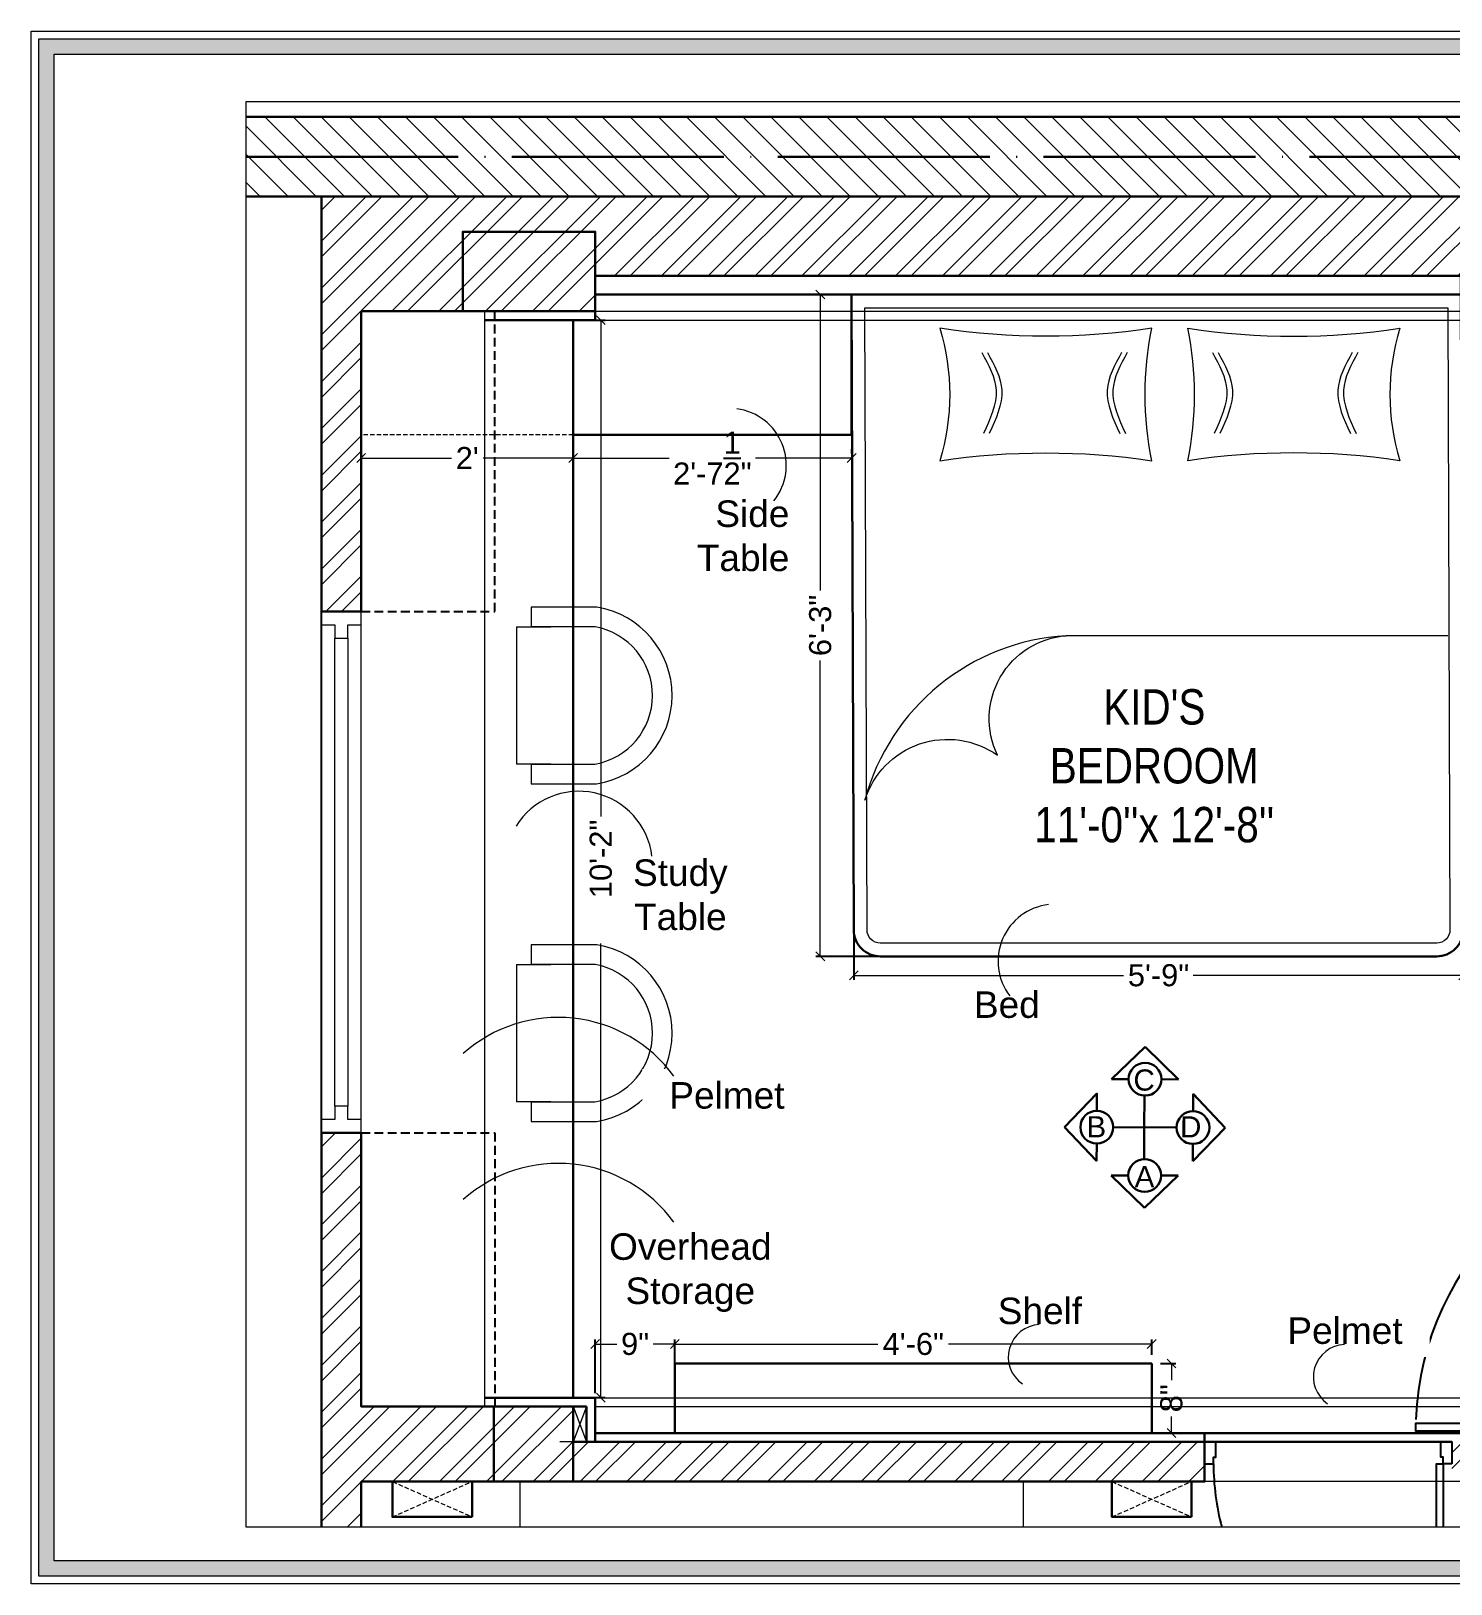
# Model space of a CAD drawing. Header units: millimetres. Extents: x 56222 to 3066687, y -650199 to -121287.
# Drawn here: x 130752.3 to 130913.1, y -183157.1 to -182981.3 of the extents above; entities that cross this region are included whole.
import ezdxf

# ---------------------------------------------------------------- set-up
doc = ezdxf.new("R2010")
doc.units = ezdxf.units.MM
doc.header["$MEASUREMENT"] = 0
doc.header["$PDMODE"] = 35
for name, pattern in [('00 . GROUND FLOOR$0$DASHED', [0.75, 0.5, -0.25]), ('ACAD_ISO04W100', [30, 24, -3, 0, -3]), ('DASHED', [0.75, 0.5, -0.25]), ('DASHED2', [0.375, 0.25, -0.125]), ('DASHEDX2', [1.5, 1, -0.5])]:
    doc.linetypes.add(name, pattern=pattern)
doc.layers.get('Defpoints').update_dxf_attribs({"color": 220})
for name, color, linetype in [('AR DOOR', 40, 'Continuous'), ('AR ELE-5', 134, 'Continuous'), ('AR HATCH-7', 7, 'Continuous')]:
    doc.layers.add(name, color=color, linetype=linetype)
for name, color, linetype, lineweight in [('COLUMN', 1, 'Continuous', 30), ('dim05', 1, 'Continuous', 13), ('Dimension', 10, 'DASHEDX2', 20), ('el', 7, 'Continuous', 20), ('ELEC-wires', 1, 'DASHED2', 13), ('ELEVATION', 250, 'Continuous', 9), ('FIRST FLOOR', 7, 'Continuous', 9), ('FIRST FLOOR ( DW_RAIL )', 7, 'Continuous', 9), ('FIRST FLOOR ( TEXT )', 7, 'Continuous', 9), ('FIRST FLOOR_( PLine )_', 251, 'Continuous', 30), ('FUR1', 1, 'Continuous', 0), ('FURNITURE', 32, 'Continuous', 9), ('GROUND FLOOR', 7, 'Continuous', 9), ('GROUND FLOOR  ( HATCH )', 251, 'Continuous', 9), ('Labelling', 1, 'Continuous', 25), ('Text', 7, 'Continuous', 15), ('wall', 7, 'Continuous', 30), ('WALL Dimensions', 1, 'Continuous', 0), ('X_PLOT', 1, 'Continuous', 9), ('XX~SLAB ( BEAM )~ ( DIM )', 7, 'Continuous', 9)]:
    doc.layers.add(name, color=color, linetype=linetype, lineweight=lineweight)
doc.layers.add('XX~SLAB ( PLINE )', color=251, linetype='Continuous', plot=False)
doc.styles.add('Arial', font='arial.ttf')
doc.styles.add('KATHA', font='swissc.ttf')
doc.styles.get("Standard").update_dxf_attribs({"font": 'arial.ttf', "height": 6})
doc.dimstyles.new('ISO-25', dxfattribs={"dimtxt": 2.5, "dimasz": 1, "dimexe": 0.5, "dimexo": 1, "dimtad": 0, "dimdec": 1, "dimlunit": 4, "dimtxsty": 'Standard', "dimblk": 'OBLIQUE', "dimcen": 2.5, "dimclrd": 1, "dimclre": 1, "dimclrt": 5, "dimadec": 0, "dimazin": 0, "dimtfac": 1, "dimtdec": 1, "dimtmove": 0, "dimatfit": 3, "dimfxl": 1, "dimlwd": -1, "dimarcsym": 0})

# ---------------------------------------------------------------- blocks, each defined once
blk = doc.blocks.new('*U19')
for points in [[(-1160, 0), (-1120, 0), (-1120, 30), (-1110, 30), (-1110, 100), (-1160, 100)], [(40, 0), (0, 0), (0, 30), (-10, 30), (-10, 100), (40, 100)], [(0, 0), (0, -1120), (-30, -1120), (-30, 0)]]:
    blk.add_lwpolyline(points, close=True)
at = {"layer": 'AR ELE-5', "linetype": 'ByBlock', "ltscale": 15}
blk.add_arc((1.6, 0.7), 1121.6, 180.03474, 267.62699, dxfattribs=at)
blk = doc.blocks.new('6616')
at = {"color": 242, "linetype": 'DASHED', "true_color": 0xcd2027}
for p, q in [((386784.79, -36915.77), (386775.78, -36911.78)), ((386784.79, -36911.78), (386775.78, -36915.77))]:
    blk.add_line(p, q, dxfattribs=at)
at = {"layer": 'ELEC-wires', "color": 5, "linetype": 'ByBlock', "lineweight": 30, "ltscale": 4}
blk.add_lwpolyline([(386775.78, -36911.78), (386784.79, -36911.78), (386784.79, -36915.77), (386775.78, -36915.77)], close=True, dxfattribs=at)
blk = doc.blocks.new('_Oblique')
at = {"layer": 'wall', "color": 0, "lineweight": -2}
blk.add_line((-0.5, -0.5), (0.5, 0.5), dxfattribs=at)
blk = doc.blocks.new('*D332')
at = {"layer": 'Defpoints', "color": 0, "lineweight": 30, "transparency": 16777216}
for p in [(130789.71, -183028.69), (130813.71, -183028.69), (130813.71, -183029.6)]:
    blk.add_point(p, dxfattribs=at)
at = {"layer": 'dim05', "color": 1, "linetype": 'Continuous', "transparency": 16777216}
for p, q in [((130789.71, -183029.6), (130799.92, -183029.6)), ((130813.71, -183029.6), (130803.51, -183029.6))]:
    blk.add_line(p, q, dxfattribs=at)
at = {"layer": 'dim05', "color": 1, "linetype": 'Continuous', "lineweight": -2, "transparency": 16777216}
for p, q in [((130789.71, -183029.69), (130789.71, -183030.1)), ((130813.71, -183029.69), (130813.71, -183030.1))]:
    blk.add_line(p, q, dxfattribs=at)
at = {"layer": 'dim05', "color": 1, "transparency": 16777216, "rotation": 180}
blk.add_blockref('_Oblique', (130789.71, -183029.6), dxfattribs=at)
at = {"layer": 'dim05', "color": 1, "transparency": 16777216}
blk.add_blockref('_Oblique', (130813.71, -183029.6), dxfattribs=at)
at = {"layer": 'dim05', "color": 5, "lineweight": 25, "transparency": 16777216, "insert": (130801.71, -183029.6), "char_height": 2.5, "attachment_point": 5, "style": 'Arial'}
blk.add_mtext("2'", dxfattribs=at)
blk = doc.blocks.new('*D333')
at = {"layer": 'Defpoints', "color": 0, "lineweight": 30, "transparency": 16777216}
for p in [(130813.71, -183028.69), (130845.24, -183029.6), (130845.24, -183029.6)]:
    blk.add_point(p, dxfattribs=at)
at = {"layer": 'dim05', "color": 1, "linetype": 'Continuous', "transparency": 16777216}
for p, q in [((130813.71, -183029.6), (130824.59, -183029.6)), ((130845.24, -183029.6), (130834.36, -183029.6))]:
    blk.add_line(p, q, dxfattribs=at)
at = {"layer": 'dim05', "color": 1, "linetype": 'Continuous', "lineweight": -2, "transparency": 16777216}
for p, q in [((130813.71, -183029.69), (130813.71, -183030.1)), ((130845.24, -183028.6), (130845.24, -183029.1))]:
    blk.add_line(p, q, dxfattribs=at)
at = {"layer": 'dim05', "color": 1, "transparency": 16777216, "rotation": 180}
blk.add_blockref('_Oblique', (130813.71, -183029.6), dxfattribs=at)
at = {"layer": 'dim05', "color": 1, "transparency": 16777216}
blk.add_blockref('_Oblique', (130845.24, -183029.6), dxfattribs=at)
at = {"layer": 'dim05', "color": 5, "lineweight": 25, "transparency": 16777216, "insert": (130829.47, -183029.6), "char_height": 2.5, "attachment_point": 5, "style": 'Arial'}
blk.add_mtext('2\'-7{\\H1x;\\S1/2;}"', dxfattribs=at)
blk = doc.blocks.new('*D334')
at = {"layer": 'Defpoints', "color": 0, "lineweight": 30, "transparency": 16777216}
for p in [(130845.24, -183011.08), (130841.69, -183086.02), (130850.62, -183086.02)]:
    blk.add_point(p, dxfattribs=at)
at = {"layer": 'dim05', "color": 1, "linetype": 'Continuous', "lineweight": -2, "transparency": 16777216}
for p, q in [((130844.24, -183011.08), (130841.19, -183011.08)), ((130849.62, -183086.02), (130841.19, -183086.02))]:
    blk.add_line(p, q, dxfattribs=at)
at = {"layer": 'dim05', "color": 1, "linetype": 'Continuous', "transparency": 16777216}
for p, q in [((130841.69, -183011.08), (130841.69, -183044.6)), ((130841.69, -183086.02), (130841.69, -183052.51))]:
    blk.add_line(p, q, dxfattribs=at)
at = {"layer": 'dim05', "color": 1, "transparency": 16777216}
for p, rotation in [((130841.69, -183011.08), 90), ((130841.69, -183086.02), 270)]:
    blk.add_blockref('_Oblique', p, dxfattribs=dict(at, rotation=rotation))
at = {"layer": 'dim05', "color": 5, "lineweight": 25, "transparency": 16777216, "insert": (130841.69, -183048.55), "char_height": 2.5, "attachment_point": 5, "rotation": 90, "style": 'Arial'}
blk.add_mtext('6\'-3"', dxfattribs=at)
blk = doc.blocks.new('*D335')
at = {"layer": 'Defpoints', "color": 0, "lineweight": 30, "transparency": 16777216}
for p in [(130914.49, -183080.82), (130845.49, -183081.59), (130914.49, -183088.17)]:
    blk.add_point(p, dxfattribs=at)
at = {"layer": 'dim05', "color": 1, "linetype": 'Continuous', "lineweight": -2, "transparency": 16777216}
for p, q in [((130845.49, -183082.59), (130845.49, -183088.67)), ((130914.49, -183081.82), (130914.49, -183088.67))]:
    blk.add_line(p, q, dxfattribs=at)
at = {"layer": 'dim05', "color": 1, "linetype": 'Continuous', "transparency": 16777216}
for p, q in [((130845.49, -183088.17), (130876.04, -183088.17)), ((130914.49, -183088.17), (130883.93, -183088.17))]:
    blk.add_line(p, q, dxfattribs=at)
at = {"layer": 'dim05', "color": 1, "transparency": 16777216, "rotation": 180}
blk.add_blockref('_Oblique', (130845.49, -183088.17), dxfattribs=at)
at = {"layer": 'dim05', "color": 1, "transparency": 16777216}
blk.add_blockref('_Oblique', (130914.49, -183088.17), dxfattribs=at)
at = {"layer": 'dim05', "color": 5, "lineweight": 25, "transparency": 16777216, "insert": (130879.99, -183088.17), "char_height": 2.5, "attachment_point": 5, "style": 'Arial'}
blk.add_mtext('5\'-9"', dxfattribs=at)
blk = doc.blocks.new('*D336')
at = {"layer": 'Defpoints', "color": 0, "lineweight": 30, "transparency": 16777216}
for p in [(130813.71, -183013.98), (130816.85, -183013.98), (130813.71, -183135.98)]:
    blk.add_point(p, dxfattribs=at)
at = {"layer": 'dim05', "color": 1, "linetype": 'Continuous', "lineweight": -2, "transparency": 16777216}
for p, q in [((130814.71, -183013.98), (130817.35, -183013.98)), ((130814.71, -183135.98), (130817.35, -183135.98))]:
    blk.add_line(p, q, dxfattribs=at)
at = {"layer": 'dim05', "color": 1, "linetype": 'Continuous', "transparency": 16777216}
for p, q in [((130816.85, -183013.98), (130816.85, -183070.18)), ((130816.85, -183135.98), (130816.85, -183079.79))]:
    blk.add_line(p, q, dxfattribs=at)
at = {"layer": 'dim05', "color": 1, "transparency": 16777216}
for p, rotation in [((130816.85, -183013.98), 90), ((130816.85, -183135.98), 270)]:
    blk.add_blockref('_Oblique', p, dxfattribs=dict(at, rotation=rotation))
at = {"layer": 'dim05', "color": 5, "lineweight": 25, "transparency": 16777216, "insert": (130816.85, -183074.98), "char_height": 2.5, "attachment_point": 5, "rotation": 90, "style": 'Arial'}
blk.add_mtext('10\'-2"', dxfattribs=at)
blk = doc.blocks.new('*D337')
at = {"layer": 'Defpoints', "color": 0, "lineweight": 30, "transparency": 16777216}
for p in [(130825.22, -183129.91), (130816.21, -183136.47), (130825.22, -183136.98)]:
    blk.add_point(p, dxfattribs=at)
at = {"layer": 'dim05', "color": 1, "linetype": 'Continuous', "lineweight": -2, "transparency": 16777216}
for p, q in [((130816.21, -183135.47), (130816.21, -183129.41)), ((130825.22, -183135.98), (130825.22, -183129.41))]:
    blk.add_line(p, q, dxfattribs=at)
at = {"layer": 'dim05', "color": 1, "linetype": 'Continuous', "transparency": 16777216}
for p, q in [((130816.21, -183129.91), (130818.66, -183129.91)), ((130825.22, -183129.91), (130822.78, -183129.91))]:
    blk.add_line(p, q, dxfattribs=at)
at = {"layer": 'dim05', "color": 1, "transparency": 16777216, "rotation": 180}
blk.add_blockref('_Oblique', (130816.21, -183129.91), dxfattribs=at)
at = {"layer": 'dim05', "color": 1, "transparency": 16777216}
blk.add_blockref('_Oblique', (130825.22, -183129.91), dxfattribs=at)
at = {"layer": 'dim05', "color": 5, "lineweight": 25, "transparency": 16777216, "insert": (130820.72, -183129.91), "char_height": 2.5, "attachment_point": 5, "style": 'Arial'}
blk.add_mtext('9"', dxfattribs=at)
blk = doc.blocks.new('*D338')
at = {"layer": 'Defpoints', "color": 0, "lineweight": 30, "transparency": 16777216}
for p in [(130879.22, -183129.91), (130825.22, -183132.12), (130879.22, -183132.12)]:
    blk.add_point(p, dxfattribs=at)
at = {"layer": 'dim05', "color": 1, "linetype": 'Continuous', "lineweight": -2, "transparency": 16777216}
for p, q in [((130825.22, -183131.12), (130825.22, -183129.41)), ((130879.22, -183131.12), (130879.22, -183129.41))]:
    blk.add_line(p, q, dxfattribs=at)
at = {"layer": 'dim05', "color": 1, "linetype": 'Continuous', "transparency": 16777216}
for p, q in [((130825.22, -183129.91), (130848.22, -183129.91)), ((130879.22, -183129.91), (130856.22, -183129.91))]:
    blk.add_line(p, q, dxfattribs=at)
at = {"layer": 'dim05', "color": 1, "transparency": 16777216, "rotation": 180}
blk.add_blockref('_Oblique', (130825.22, -183129.91), dxfattribs=at)
at = {"layer": 'dim05', "color": 1, "transparency": 16777216}
blk.add_blockref('_Oblique', (130879.22, -183129.91), dxfattribs=at)
at = {"layer": 'dim05', "color": 5, "lineweight": 25, "transparency": 16777216, "insert": (130852.22, -183129.91), "char_height": 2.5, "attachment_point": 5, "style": 'Arial'}
blk.add_mtext('4\'-6"', dxfattribs=at)
blk = doc.blocks.new('*D339')
at = {"layer": 'Defpoints', "color": 0, "lineweight": 30, "transparency": 16777216}
for p in [(130879.22, -183132.12), (130879.22, -183139.98), (130881.45, -183139.98)]:
    blk.add_point(p, dxfattribs=at)
at = {"layer": 'dim05', "color": 1, "linetype": 'Continuous', "lineweight": -2, "transparency": 16777216}
for p, q in [((130880.22, -183132.12), (130881.95, -183132.12)), ((130880.22, -183139.98), (130881.95, -183139.98))]:
    blk.add_line(p, q, dxfattribs=at)
at = {"layer": 'dim05', "color": 1, "linetype": 'Continuous', "transparency": 16777216}
for p, q in [((130881.45, -183132.12), (130881.45, -183133.99)), ((130881.45, -183139.98), (130881.45, -183138.11))]:
    blk.add_line(p, q, dxfattribs=at)
at = {"layer": 'dim05', "color": 1, "transparency": 16777216}
for p, rotation in [((130881.45, -183132.12), 90), ((130881.45, -183139.98), 270)]:
    blk.add_blockref('_Oblique', p, dxfattribs=dict(at, rotation=rotation))
at = {"layer": 'dim05', "color": 5, "lineweight": 25, "transparency": 16777216, "insert": (130881.45, -183136.05), "char_height": 2.5, "attachment_point": 5, "rotation": 90, "style": 'Arial'}
blk.add_mtext('8"', dxfattribs=at)

msp = doc.modelspace()

# ---------------------------------------------------------------- hatches: boundary and pattern name
at = {"layer": 'AR HATCH-7', "lineweight": 9, "true_color": 0x939598}
h = msp.add_hatch(dxfattribs=at)
h.set_pattern_fill('ANSI32', color=252, scale=10)
h.set_pattern_definition([(45, (-4098.3195, 251.1306), (-2.65165043, 2.65165043), []), (45, (-4096.5518, 251.1306), (-2.65165043, 2.65165043), [])])
h.paths.add_polyline_path([(130941.213, -182999.984), (130785.213, -182999.984), (130785.213, -183046.984), (130789.713, -183046.984), (130789.713, -183012.984), (130801.213, -183012.984), (130801.213, -183003.984), (130816.213, -183003.984), (130816.213, -183008.984), (130914.237, -183008.984), (130941.213, -183008.984)])
h.paths.add_polyline_path([(130954.064, -182999.984), (130941.213, -182999.984), (130941.213, -183008.984), (130954.064, -183008.984)])
h.paths.add_polyline_path([(130945.713, -183008.984), (130941.213, -183008.984), (130941.213, -183026.984), (130941.213, -183083.984), (130945.713, -183083.984)])
h.paths.add_polyline_path([(130816.213, -183008.984), (130816.213, -183003.984), (130801.213, -183003.984), (130801.213, -183012.984), (130804.822, -183012.984), (130816.213, -183012.984)], flags=17)
h.paths.add_polyline_path([(130804.713, -183136.984), (130789.713, -183136.984), (130789.713, -183105.984), (130785.213, -183105.984), (130785.213, -183150.643), (130789.713, -183150.643), (130789.713, -183145.484), (130804.713, -183145.484)])
h.paths.add_polyline_path([(130813.713, -183136.984), (130804.713, -183136.984), (130804.713, -183145.484), (130813.713, -183145.484)])
h.paths.add_polyline_path([(130885.213, -183140.984), (130813.713, -183140.984), (130813.713, -183145.484), (130885.213, -183145.484)])
h.paths.add_polyline_path([(130945.713, -183140.984), (130942.713, -183140.984), (130913.213, -183140.984), (130913.213, -183143.484), (130913.213, -183145.484), (130941.213, -183145.484), (130941.213, -183150.643), (130945.713, -183150.643)])
h.paths.add_polyline_path([(130945.713, -183083.984), (130941.213, -183083.984), (130941.213, -183098.984), (130945.713, -183098.984)])
h.paths.add_polyline_path([(130945.713, -183098.984), (130941.213, -183098.984), (130941.213, -183104.984), (130945.713, -183104.984)])
at = {"layer": 'Dimension', "linetype": 'Continuous', "true_color": 0xd39e00}
h = msp.add_hatch(color=42, dxfattribs=at)
h.paths.add_polyline_path([(130753.194, -183156.204), (131000.512, -183156.204), (131000.512, -182982.123), (130753.194, -182982.123)])
h.paths.add_polyline_path([(130754.93, -183154.468), (130998.776, -183154.468), (130998.776, -182983.859), (130754.93, -182983.859)], flags=16)
at = {"layer": 'GROUND FLOOR  ( HATCH )'}
h = msp.add_hatch(dxfattribs=at)
h.set_pattern_fill('ANSI31', color=6, scale=18, angle=90, style=0)
h.set_pattern_definition([(135, (-31517.4616, -299531.6698), (-1.590990258, -1.590990258), [])])
h.paths.add_polyline_path([(130776.676, -182990.984), (130776.676, -182999.984), (130954.064, -182999.984), (130954.064, -182990.984)])

# ---------------------------------------------------------------- linework, layer by layer
for points in [[(130885.213, -183143.484), (130886.213, -183143.484), (130886.213, -183142.734), (130886.463, -183142.734), (130886.463, -183140.984), (130885.213, -183140.984)], [(130913.213, -183143.484), (130912.213, -183143.484), (130912.213, -183142.734), (130911.963, -183142.734), (130911.963, -183140.984), (130913.213, -183140.984)]]:
    msp.add_lwpolyline(points, close=True)
msp.add_lwpolyline([(130911.463, -183150.643), (130911.463, -183143.484), (130912.213, -183143.484), (130912.213, -183150.643)])
at = {"layer": 'AR ELE-5', "linetype": 'ByBlock', "ltscale": 15}
msp.add_arc((130914.254, -183143.467), 28.041, 180.03474, 194.82719, dxfattribs=at)
at = {"layer": 'COLUMN'}
for points in [[(130801.213, -183012.984), (130801.213, -183003.984), (130816.213, -183003.984), (130816.213, -183012.984)], [(130804.713, -183145.484), (130804.713, -183136.984), (130813.713, -183136.984), (130813.713, -183145.484)]]:
    msp.add_lwpolyline(points, close=True, dxfattribs=at)
at = {"layer": 'Dimension', "color": 42, "linetype": 'Continuous', "true_color": 0xd39e00}
for points in [[(130752.327, -182981.255), (131001.38, -182981.255), (131001.38, -183157.072), (130752.327, -183157.072)], [(130753.194, -182982.123), (131000.512, -182982.123), (131000.512, -183156.204), (130753.194, -183156.204)], [(130754.93, -182983.859), (130998.776, -182983.859), (130998.776, -183154.468), (130754.93, -183154.468)]]:
    msp.add_lwpolyline(points, close=True, dxfattribs=at)
at = {"layer": 'ELEVATION', "lineweight": 0}
msp.add_lwpolyline([(130776.676, -183150.643), (130776.676, -182989.232), (130954.064, -182989.232), (130954.064, -183150.643)], close=True, dxfattribs=at)
at = {"layer": 'FIRST FLOOR'}
for p, q in [((130785.213, -182999.984), (130954.064, -182999.984)), ((130785.213, -183150.643), (130785.213, -182999.984)), ((130816.213, -183008.984), (130941.213, -183008.984)), ((130789.713, -183046.984), (130785.213, -183046.984)), ((130789.713, -183105.984), (130785.213, -183105.984)), ((130812.213, -183136.984), (130789.713, -183136.984)), ((130885.213, -183140.984), (130812.213, -183140.984)), ((130885.213, -183145.484), (130885.213, -183140.984)), ((130789.713, -183150.643), (130789.713, -183145.484)), ((130941.213, -183145.484), (130789.713, -183145.484)), ((130864.713, -183150.643), (130864.713, -183145.484))]:
    msp.add_line(p, q, dxfattribs=at)
at = {"layer": 'FIRST FLOOR ( DW_RAIL )'}
msp.add_lwpolyline([(130785.213, -183046.984), (130785.213, -183048.484), (130786.713, -183048.484), (130786.713, -183049.984), (130788.213, -183049.984), (130788.213, -183102.984), (130786.713, -183102.984), (130786.713, -183104.484), (130785.213, -183104.484), (130785.213, -183105.984), (130789.713, -183105.984), (130789.713, -183104.484), (130788.213, -183104.484), (130788.213, -183102.984), (130786.713, -183102.984), (130786.713, -183049.984), (130788.213, -183049.984), (130788.213, -183048.484), (130789.713, -183048.484), (130789.713, -183046.984), (130785.213, -183046.984), (130785.213, -183105.984), (130789.713, -183105.984), (130789.713, -183046.984)], close=True, dxfattribs=at)
at = {"layer": 'FIRST FLOOR_( PLine )_'}
for points in [[(130954.064, -182999.984), (130785.213, -182999.984), (130785.213, -183046.984), (130789.713, -183046.984), (130789.713, -183012.984)], [(130816.213, -183008.984), (130941.213, -183008.984), (130941.213, -183098.984), (130945.713, -183098.984), (130945.713, -183008.984), (130954.064, -183008.984)], [(130789.713, -183150.643), (130789.713, -183145.484), (130885.213, -183145.484), (130885.213, -183140.984), (130813.713, -183140.984), (130813.713, -183136.984), (130789.713, -183136.984), (130789.713, -183105.984), (130785.213, -183105.984), (130785.213, -183150.643)]]:
    msp.add_lwpolyline(points, dxfattribs=at)
at = {"layer": 'FURNITURE', "lineweight": 5}
for p, q in [((130803.713, -183136.984), (130803.713, -183012.984)), ((130816.213, -183012.984), (130941.213, -183012.984)), ((130816.213, -183013.984), (130941.213, -183013.984)), ((130813.713, -183136.984), (130815.213, -183140.984)), ((130815.213, -183136.984), (130813.713, -183140.984)), ((130816.213, -183135.984), (130941.213, -183135.984)), ((130816.213, -183136.984), (130941.213, -183136.984))]:
    msp.add_line(p, q, dxfattribs=at)
at = {"layer": 'FURNITURE', "lineweight": 30}
for p, q in [((130803.713, -183013.984), (130816.213, -183013.984)), ((130813.713, -183135.984), (130813.713, -183013.984)), ((130816.213, -183012.984), (130816.213, -183013.984)), ((130825.221, -183140.116), (130825.221, -183132.116)), ((130825.221, -183132.116), (130879.221, -183132.116)), ((130879.221, -183132.116), (130879.221, -183139.984)), ((130803.713, -183135.984), (130816.213, -183135.984)), ((130815.213, -183136.984), (130813.713, -183136.984)), ((130815.213, -183136.984), (130815.213, -183140.984)), ((130816.213, -183135.984), (130816.213, -183140.984)), ((130942.713, -183139.984), (130816.213, -183139.984)), ((130885.213, -183140.984), (130885.213, -183139.984)), ((130885.213, -183140.984), (130913.213, -183140.984))]:
    msp.add_line(p, q, dxfattribs=at)
at = {"layer": 'FURNITURE', "linetype": '00 . GROUND FLOOR$0$DASHED', "lineweight": 5}
msp.add_line((130813.713, -183026.984), (130789.713, -183026.984), dxfattribs=at)
at = {"layer": 'FURNITURE'}
for p, q in [((130807.285, -183048.718, -0.036), (130811.193, -183048.718, -0.036)), ((130807.285, -183048.718, -0.036), (130807.285, -183064.269, -0.036)), ((130912.737, -183049.71), (130869.544, -183049.71)), ((130811.193, -183064.269, -0.036), (130807.285, -183064.269, -0.036)), ((130807.285, -183086.951, -0.036), (130811.193, -183086.951, -0.036)), ((130807.285, -183086.951, -0.036), (130807.285, -183102.502, -0.036)), ((130811.193, -183102.502, -0.036), (130807.285, -183102.502, -0.036)), ((130789.713, -183145.484), (130789.713, -183150.643)), ((130807.719, -183145.484), (130789.713, -183145.484)), ((130807.719, -183150.643), (130807.719, -183145.484))]:
    msp.add_line(p, q, dxfattribs=at)
at = {"layer": 'FURNITURE', "lineweight": 30}
msp.add_lwpolyline([(130816.213, -183008.984), (130914.237, -183008.984), (130914.237, -183011.083), (130816.213, -183011.083)], close=True, dxfattribs=at)
msp.add_lwpolyline([(130813.713, -183013.984), (130813.713, -183026.984), (130845.237, -183026.984), (130845.237, -183011.083), (130816.213, -183011.083)], dxfattribs=at)
msp.add_lwpolyline([(130911.486, -183086.024), (130848.486, -183086.024, -0.4142136), (130845.486, -183083.024), (130845.237, -183011.083), (130914.237, -183011.083), (130914.486, -183083.024, -0.4142136)], format="xyb", close=True, dxfattribs=at)
at = {"layer": 'FURNITURE'}
for points in [[(130911.486, -183084.524), (130848.486, -183084.524, -0.4142136), (130846.986, -183083.024), (130846.737, -183012.583), (130912.737, -183012.583), (130912.986, -183083.024, -0.4142136)], [(130861.748, -183063.231, -0.5279651), (130869.544, -183049.71, 0.3234751), (130846.737, -183068.352, -0.5087425), (130861.748, -183063.231)]]:
    msp.add_lwpolyline(points, format="xyb", close=True, dxfattribs=at)
at = {"layer": 'FURNITURE', "linetype": 'DASHEDX2', "lineweight": 25}
for points in [[(130789.713, -183046.984), (130804.822, -183046.984), (130804.822, -183012.984), (130789.713, -183012.984)], [(130789.713, -183105.984), (130804.822, -183105.984), (130804.822, -183136.984), (130789.713, -183136.984)]]:
    msp.add_lwpolyline(points, close=True, dxfattribs=at)
at = {"layer": 'FURNITURE', "elevation": -0.005}
for points in [[(130879.228, -183029.904, -0.1005861), (130879.228, -183014.904, -0.0757258), (130855.228, -183014.904, -0.1489672), (130855.228, -183029.904, -0.0741156)], [(130883.309, -183029.904, 0.1005861), (130883.309, -183014.904, 0.0757258), (130907.309, -183014.904, 0.1489672), (130907.309, -183029.904, 0.0741156)]]:
    msp.add_lwpolyline(points, format="xyb", close=True, dxfattribs=at)
at = {"layer": 'FURNITURE', "elevation": -0.036, "flags": 128}
for points in [[(130808.97, -183064.26), (130808.97, -183066.485), (130816.353, -183066.485, 0.8536134), (130816.404, -183046.485), (130808.97, -183046.485), (130808.97, -183048.709)], [(130811.193, -183064.26), (130808.97, -183064.26), (130816.169, -183064.262, 0.8357584), (130816.214, -183048.707), (130811.193, -183048.707), (130808.97, -183048.707)], [(130808.97, -183102.493), (130808.97, -183104.718), (130816.353, -183104.718, 0.8536134), (130816.404, -183084.718), (130808.97, -183084.718), (130808.97, -183086.942)], [(130811.193, -183102.493), (130808.97, -183102.493), (130816.169, -183102.496, 0.8357584), (130816.214, -183086.94), (130811.193, -183086.94), (130808.97, -183086.94)]]:
    msp.add_lwpolyline(points, format="xyb", dxfattribs=at)
at = {"layer": 'FURNITURE'}
for points in [[(130859.97, -183017.642, -0.005), (130860.742, -183019.059, -0.005), (130862.373, -183022.053, -0.005), (130860.932, -183025.169, -0.005), (130860.173, -183026.811, -0.005)], [(130860.615, -183017.642, -0.005), (130861.387, -183019.059, -0.005), (130863.017, -183022.053, -0.005), (130861.577, -183025.169, -0.005), (130860.818, -183026.811, -0.005)], [(130875.806, -183017.642, -0.005), (130875.034, -183019.059, -0.005), (130873.403, -183022.053, -0.005), (130874.843, -183025.169, -0.005), (130875.602, -183026.811, -0.005)], [(130876.45, -183017.642, -0.005), (130875.678, -183019.059, -0.005), (130874.048, -183022.053, -0.005), (130875.488, -183025.169, -0.005), (130876.247, -183026.811, -0.005)], [(130886.087, -183017.642, -0.005), (130886.859, -183019.059, -0.005), (130888.49, -183022.053, -0.005), (130887.049, -183025.169, -0.005), (130886.29, -183026.811, -0.005)], [(130886.731, -183017.642, -0.005), (130887.503, -183019.059, -0.005), (130889.134, -183022.053, -0.005), (130887.694, -183025.169, -0.005), (130886.935, -183026.811, -0.005)], [(130901.922, -183017.642, -0.005), (130901.151, -183019.059, -0.005), (130899.52, -183022.053, -0.005), (130900.96, -183025.169, -0.005), (130901.719, -183026.811, -0.005)], [(130902.567, -183017.642, -0.005), (130901.795, -183019.059, -0.005), (130900.164, -183022.053, -0.005), (130901.605, -183025.169, -0.005), (130902.364, -183026.811, -0.005)]]:
    msp.add_open_spline(points, degree=3, knots=[0, 0, 0, 0, 4.5779171, 9.671137, 9.671137, 9.671137, 9.671137], dxfattribs=at)
at = {"layer": 'GROUND FLOOR'}
for p, q in [((130776.676, -182990.984), (130954.064, -182990.984)), ((130776.676, -182999.984), (130954.064, -182999.984)), ((130776.676, -182999.984), (130809.213, -182999.984))]:
    msp.add_line(p, q, dxfattribs=at)
at = {"layer": 'GROUND FLOOR', "color": 1, "linetype": 'ACAD_ISO04W100'}
msp.add_line((130776.676, -182995.484), (130954.064, -182995.484), dxfattribs=at)
at = {"layer": 'GROUND FLOOR', "color": 6, "lineweight": 30}
for points in [[(130954.064, -182990.984), (130776.676, -182990.984)], [(130776.676, -182999.984), (130954.064, -182999.984)]]:
    msp.add_lwpolyline(points, dxfattribs=at)
at = {"layer": 'Text', "color": 18, "lineweight": 30, "true_color": 0x000000}
for p, q in [((130878.478, -183096.277), (130874.663, -183099.916)), ((130876.607, -183099.923), (130874.663, -183099.916)), ((130878.395, -183101.786), (130878.381, -183105.379)), ((130882.035, -183105.393), (130874.851, -183105.365)), ((130878.367, -183108.972), (130878.381, -183105.379)), ((130876.565, -183110.821), (130874.621, -183110.814)), ((130878.408, -183114.481), (130874.621, -183110.814))]:
    msp.add_line(p, q, dxfattribs=at)
for points in [[(130869.341, -183105.344), (130873.011, -183101.559), (130873.003, -183103.501)], [(130869.341, -183105.344), (130872.982, -183109.158), (130872.988, -183107.215)]]:
    msp.add_lwpolyline(points, dxfattribs=at)
for centre in [(130878.464, -183099.93), (130872.994, -183105.358), (130883.892, -183105.4), (130878.422, -183110.828)]:
    msp.add_circle(centre, 1.857, dxfattribs=at)
at = {"layer": 'WALL Dimensions', "color": 18, "lineweight": 30, "true_color": 0x000000}
for p, q in [((130878.478, -183096.277), (130882.265, -183099.945)), ((130880.321, -183099.937), (130882.265, -183099.945)), ((130883.899, -183103.543), (130883.906, -183101.599)), ((130887.545, -183105.414), (130883.906, -183101.599)), ((130887.545, -183105.414), (130883.877, -183109.201)), ((130883.885, -183107.257), (130883.877, -183109.201)), ((130878.408, -183114.481), (130882.223, -183110.843)), ((130880.279, -183110.835), (130882.223, -183110.843))]:
    msp.add_line(p, q, dxfattribs=at)
at = {"layer": 'X_PLOT', "linetype": 'ACAD_ISO04W100', "lineweight": 30}
msp.add_line((130776.676, -182995.484), (130954.064, -182995.484), dxfattribs=at)
at = {"layer": 'XX~SLAB ( BEAM )~ ( DIM )', "lineweight": 30}
for p, q in [((130816.213, -183012.984), (130816.213, -183008.984)), ((130789.713, -183012.984), (130816.213, -183012.984)), ((130789.713, -183136.984), (130789.713, -183135.984))]:
    msp.add_line(p, q, dxfattribs=at)
at = {"layer": 'XX~SLAB ( PLINE )'}
msp.add_lwpolyline([(130785.213, -183150.643), (130785.213, -182999.984), (130954.064, -182999.984)], dxfattribs=at)

# ---------------------------------------------------------------- block references
at = {"layer": 'AR DOOR', "linetype": 'ByBlock', "lineweight": -2, "extrusion": (0, 0, -1), "xscale": -0.02999999999996949, "yscale": 0.02999999999996949, "zscale": -0.02999999999996949, "rotation": 90}
msp.add_blockref('*U19', (-130942.713, -183139.784), dxfattribs=at)
at = {"layer": 'el', "color": 1, "rotation": 180}
for p in [(517578.037, -220061.254), (517659.5, -220061.254)]:
    msp.add_blockref('6616', p, dxfattribs=at)

# ---------------------------------------------------------------- texts
at = {"layer": 'FIRST FLOOR ( TEXT )', "insert": (130879.509, -183064.465), "char_height": 4, "attachment_point": 5, "style": 'KATHA'}
msp.add_mtext("KID'S\\PBEDROOM\\P11'-0''x 12'-8''", dxfattribs=at)
at = {"layer": 'Text', "char_height": 2.395, "rotation": 359.78104}
for s, insert, attachment_point in [('C', (130879.57, -183098.824), 3), ('B', (130874.066, -183104.118), 3), ('D', (130884.847, -183104.129), 3), ('A', (130879.518, -183112.165), 9)]:
    msp.add_mtext_dynamic_manual_height_columns(s, width=5.27587, gutter_width=7.483, heights=[0], dxfattribs=dict(at, insert=insert, attachment_point=attachment_point))

# ---------------------------------------------------------------- dimensions: what is measured, and where the dimension line sits
at = {"layer": 'dim05', "color": 27, "lineweight": 25, "true_color": 0x7d5120}
for base, p1, p2, picture, middle in [((130841.69, -183086.024), (130845.237, -183011.083), (130850.621, -183086.024), '*D334', (130841.69, -183048.553)), ((130816.847, -183013.984), (130813.713, -183135.984), (130813.713, -183013.984), '*D336', (130816.847, -183074.984)), ((130881.445, -183139.984), (130879.221, -183132.116), (130879.221, -183139.984), '*D339', (130881.445, -183136.05))]:
    dim = msp.add_linear_dim(base=base, p1=p1, p2=p2, angle=90, dimstyle='ISO-25', override={"dimtxsty": 'Arial'}, dxfattribs=at)
    dim.commit()
    dim.dimension.update_dxf_attribs({"geometry": picture, "text_midpoint": middle})
for base, p1, p2, picture, middle in [((130845.237, -183029.601), (130813.713, -183028.692), (130845.237, -183029.601), '*D333', (130829.475, -183029.601)), ((130813.713, -183029.601), (130789.713, -183028.692), (130813.713, -183028.692), '*D332', (130801.713, -183029.601)), ((130914.486, -183088.174), (130845.486, -183081.586), (130914.486, -183080.824), '*D335', (130879.986, -183088.174)), ((130825.221, -183129.913), (130816.213, -183136.467), (130825.221, -183136.984), '*D337', (130820.717, -183129.913)), ((130879.221, -183129.913), (130825.221, -183132.116), (130879.221, -183132.116), '*D338', (130852.221, -183129.913))]:
    dim = msp.add_linear_dim(base=base, p1=p1, p2=p2, dimstyle='ISO-25', override={"dimtxsty": 'Arial'}, dxfattribs=at)
    dim.commit()
    dim.dimension.update_dxf_attribs({"geometry": picture, "text_midpoint": middle})

# ---------------------------------------------------------------- next in the draw order: texts
at = {"layer": 'Labelling', "color": 1, "char_height": 3, "width": 16.1646, "attachment_point": 5, "style": 'Arial', "bg_fill": 2}
for s, insert in [('\\A1;\\pxqr;Side Table', (130830.112, -183038.42, 0.005)), ('\\A1;Study Table', (130825.847, -183079.062, -1.244)), ('\\A1;\\pxqr;Bed', (130858.462, -183091.504, 0.005)), ('\\A1;Pelmet', (130831.118, -183101.779, -2.489)), ('\\A1;Overhead Storage', (130826.976, -183121.829)), ('\\A1;Shelf', (130866.557, -183126.178, -1.244)), ('\\A1;Pelmet', (130901.102, -183128.415, -1.244))]:
    msp.add_mtext(s, dxfattribs=dict(at, insert=insert))

# ---------------------------------------------------------------- next in the draw order: linework, layer by layer
at = {"layer": 'FUR1', "color": 252, "true_color": 0x939598}
for centre, radius, start, end in [((130831.39, -183030.413, -2.494), 6.453, 321.46705, 82.42003), ((130814.342, -183075.678), 8.354, 6.93166, 148.2362), ((130868.271, -183086.57, -2.494), 6.453, 96.53582, 217.48881), ((130812.021, -183109.126), 16.2, 36.0659, 131.71248), ((130812.021, -183125.653), 16.2, 36.0659, 131.71248), ((130866.665, -183131.391, -1.244), 3.686, 92.79775, 235.47944), ((130901.21, -183133.627, -1.244), 3.686, 92.79775, 235.47944)]:
    msp.add_arc(centre, radius, start, end, dxfattribs=at)

doc.saveas('drawing.dxf')
